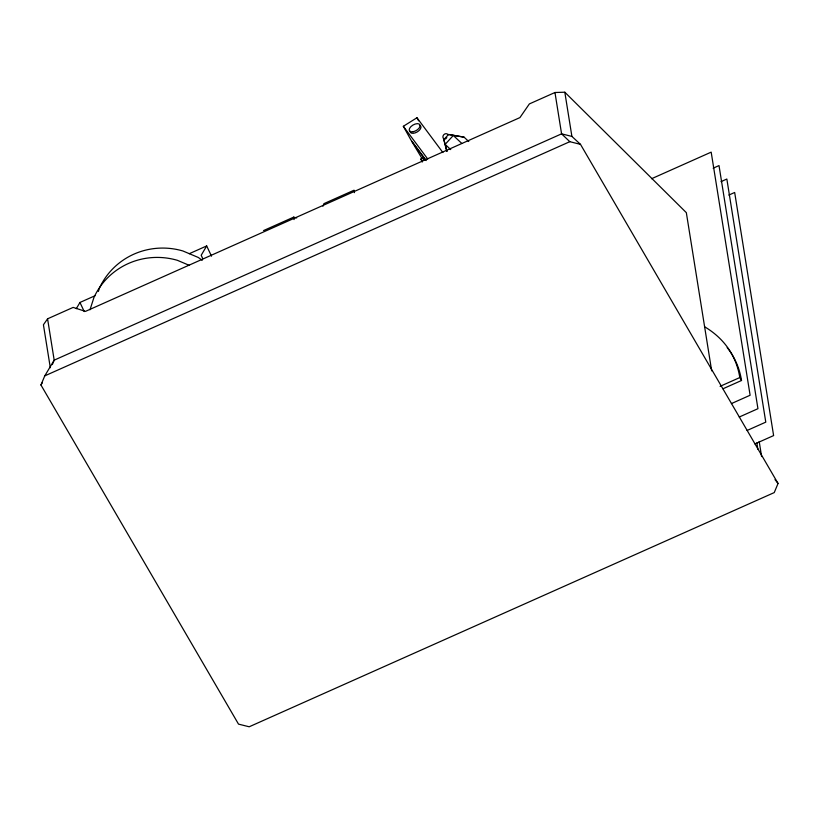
<?xml version="1.0" encoding="UTF-8"?>
<svg xmlns="http://www.w3.org/2000/svg" width="819" height="819" viewBox="0 0 819 819"><rect width="100%" height="100%" fill="white"/><g stroke="black" fill="none" stroke-linecap="round" stroke-linejoin="round"><path stroke-width="1.23" d="M90.008 309.777L93.919 297.532A71.253 69.697 30.5 0 1 177.375 260.309L189.455 265.417M98.372 291.451L99.416 288.186A71.253 69.697 30.5 0 1 182.872 250.962L198.341 257.494L202.211 260.329M40.95 385.002L44.758 375.87L54.187 360.155L561.578 133.845L571.897 136.415L580.487 144.349L778.05 483.466L774.242 492.588L249.191 726.781L238.513 724.119L40.95 385.002L42.23 382.862M52.355 364.568L54.187 360.155L47.574 318.816L73.157 307.401L85.442 311.394L519.922 117.598L529.371 103.921L554.965 92.506L564.823 92.219L686.332 212.653L711.68 370.884M76.29 308.691L79.955 302.467L95.014 295.751M211.517 256.193L206.685 245.935L201.187 255.282L202.805 258.702M47.574 318.816L43.427 324.774L50.307 367.711M446.846 151.474L443.837 139.609L448.556 134.47L464.086 137.162L468.755 141.523M445.526 139.056L446.836 137.623M426.228 160.544L410.954 140.039L403.337 126.29L416.963 117.752L442.884 152.539M189.312 253.685L206.685 245.935M263.544 230.579L293.724 217.117A21.489 17.854 -9.1 0 0 296.693 217.956M44.758 375.87L569.809 141.687L580.487 144.349M651.607 178.706L711.179 152.139L750.112 395.249L731.428 403.583M713.165 168.192L719.01 165.581L757.944 408.691L739.26 417.025M721.007 181.634L726.842 179.033L765.785 422.133L747.092 430.477M728.838 195.076L734.674 192.475L773.617 435.585L754.923 443.918M720.106 386.333L739.803 377.549L741.523 380.497L722.982 388.769M464.086 137.162L448.556 134.47M461.701 143.335L453.306 135.483L445.137 144.369L446.877 151.413M450.737 149.601L445.137 144.369L443.837 139.609M569.809 141.687L561.578 133.845L554.965 92.506M775.009 479.596L778.05 483.466M403.337 126.29L427.733 159.029M425.563 159.971L411.814 141.513L421.98 158.425M424.058 159.889L422.379 157.739L422.645 158.548M422.358 160.954L420.679 158.804L422.266 162.029M416.963 117.752L418.611 120.813M79.955 302.467L84.244 311.578M759.193 441.461L761.609 456.572M756.848 442.905L757.862 449.211M564.823 92.219L571.897 136.415M354.463 192.649L354.074 190.203L323.894 203.655A21.489 17.854 -9.1 0 1 322.932 206.255M293.724 217.117L294.113 219.574M727.17 347.594A241.41 127.866 -30.2 0 1 741.523 380.497M704.668 326.801A241.41 127.866 -30.2 0 1 739.803 377.549M419.482 125.276A6.04 3.194 -30.2 0 1 417.485 131.777A6.04 3.194 -30.2 0 1 410.073 131.224M444.226 139.046A2.979 2.58 -46.9 0 1 443.775 134.736A2.979 2.58 -46.9 0 1 448.126 134.807M413.114 131.736A6.04 3.194 -30.2 0 0 419.973 124.897A6.04 3.194 -30.2 0 0 410.903 126.628A6.04 3.194 -30.2 0 0 413.114 131.736"/></g></svg>
